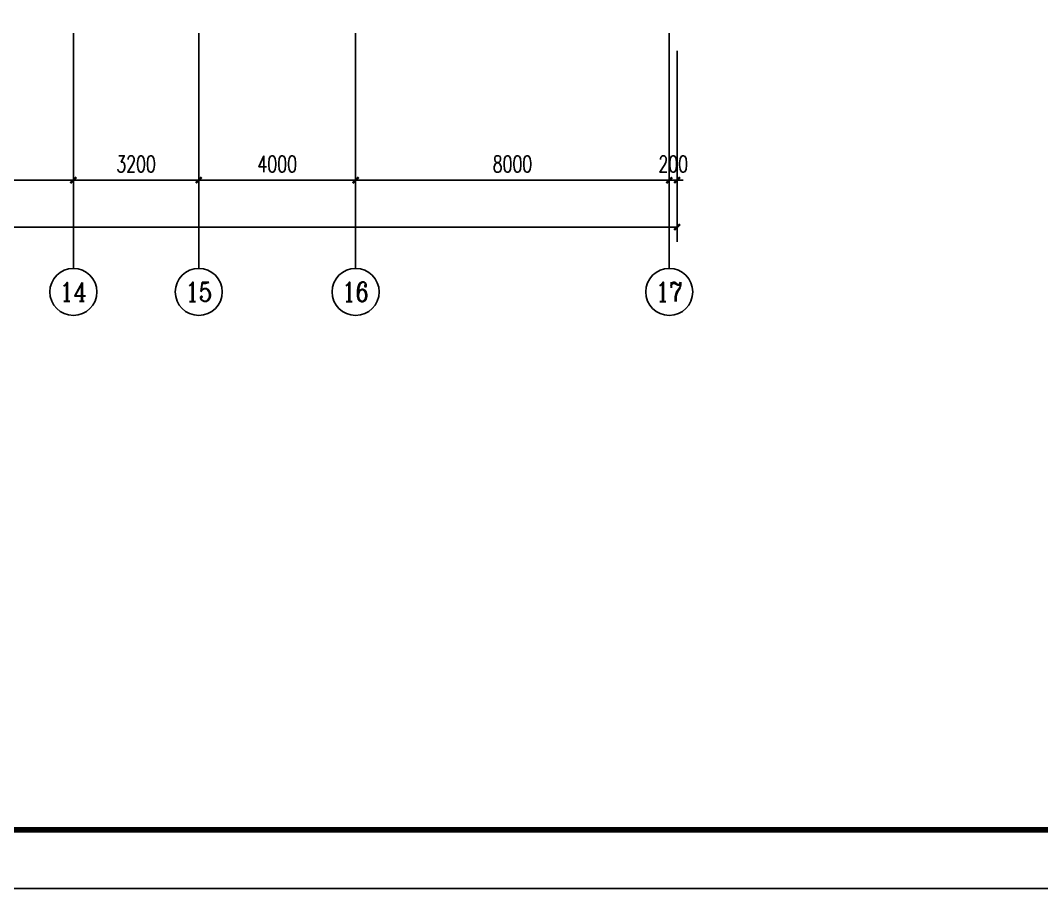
# Model space of a CAD drawing. Extents: x 1725663 to 4653551, y -550461 to 248782.
# Drawn here: x 2150700 to 2176746, y -271095 to -248945 of the extents above; entities that cross this region are included whole.
import ezdxf
from ezdxf.enums import TextEntityAlignment as Align

# ---------------------------------------------------------------- set-up
doc = ezdxf.new("R2010")
doc.units = 0
doc.header["$LTSCALE"] = 1000
for name, color, linetype in [('0-底图', 7, 'Continuous'), ('AXIS', 3, 'Continuous'), ('AXIS_TEXT', 7, 'Continuous'), ('BTTK', 7, 'Continuous'), ('PUB_TITLE', 4, 'Continuous')]:
    doc.layers.add(name, color=color, linetype=linetype)
doc.styles.add('_TCH_AXIS', font='COMPLEX', dxfattribs={"bigfont": 'GBCBIG'})
doc.styles.add('A_DIM_T3', font='SIMPLEX', dxfattribs={"width": 0.7, "bigfont": 'HZ'})
doc.styles.add('COMPLEX', font='COMPLEX')
doc.styles.add('HZ(TK)', font='geniso.shx', dxfattribs={"width": 0.9, "bigfont": 'hztxt.shx'})
doc.dimstyles.new('_TCH_ARCH&&150', dxfattribs={"dimtxt": 420, "dimasz": 150, "dimexe": 375, "dimexo": 450, "dimgap": 202.5, "dimtad": 1, "dimdec": 0, "dimzin": 0, "dimdsep": 46, "dimtxsty": 'A_DIM_T3', "dimblk": 'ARCHTICK', "dimcen": 0.09, "dimclrt": 7, "dimazin": 2, "dimtfac": 1, "dimtdec": 0, "dimtix": 1, "dimtmove": 2, "dimatfit": 3, "dimfxl": 150, "dimtolj": 1, "dimtzin": 0, "dimarcsym": 0})

# ---------------------------------------------------------------- blocks, each defined once
blk = doc.blocks.new('vhtemplate_2020年新竖式图框_A0')
at = {"layer": 'PUB_TITLE', "color": 7}
blk.add_lwpolyline([(0, 0), (1189, 0), (1189, 841), (0, 841)], close=True, dxfattribs=at)
at = {"layer": 'PUB_TITLE', "const_width": 1}
blk.add_lwpolyline([(25, 10), (1179, 10), (1179, 831), (25, 831)], close=True, dxfattribs=at)
at = {"layer": 'BTTK', "color": 4, "style": 'HZ(TK)', "width": 0.9}
for tag, p in [('合作单位', (1144, 743.5)), ('建设单位', (1144, 209.5)), ('工程名称', (1144, 176.5)), ('子项名称', (1154, 160)), ('图纸名称', (1144, 141))]:
    blk.add_attdef(tag, text='', height=3.5, dxfattribs=at).set_placement(p, align=Align.MIDDLE_CENTER)
for tag, p in [('注册证书号', (1156.5, 309.01)), ('注册印章号', (1156.5, 301.01)), ('设计号', (1154, 193)), ('图别', (1137.75, 34)), ('图号', (1170.25, 34)), ('版本号', (1137.75, 26)), ('日期', (1170.25, 26))]:
    blk.add_attdef(tag, text='', height=3.5, dxfattribs=at).set_placement(p, align=Align.MIDDLE)
blk = doc.blocks.new('_ArchTick')
at = {"color": 0, "linetype": 'ByBlock', "const_width": 0.4}
blk.add_lwpolyline([(-0.5, -0.5), (0.5, 0.5)], dxfattribs=at)
blk = doc.blocks.new('*D909')
at = {"layer": 'AXIS', "color": 0, "lineweight": -2, "transparency": 16777216}
for p, q in [((1497007, -168588), (1497007, -173463)), ((1604207, -168588), (1604207, -173463)), ((1497007, -173088), (1604207, -173088))]:
    blk.add_line(p, q, dxfattribs=at)
at = {"layer": 'Defpoints', "color": 0, "transparency": 16777216}
for p in [(1497007, -168138), (1604207, -168138), (1604207, -173088)]:
    blk.add_point(p, dxfattribs=at)
at = {"layer": 'AXIS', "color": 0, "lineweight": -2, "transparency": 16777216, "xscale": 150, "yscale": 150, "zscale": 150, "rotation": 180}
blk.add_blockref('_ArchTick', (1497007, -173088), dxfattribs=at)
at = {"layer": 'AXIS', "color": 0, "lineweight": -2, "transparency": 16777216, "xscale": 150, "yscale": 150, "zscale": 150}
blk.add_blockref('_ArchTick', (1604207, -173088), dxfattribs=at)
at = {"layer": 'AXIS', "color": 7, "transparency": 16777216, "insert": (1550607, -172675), "char_height": 420, "attachment_point": 5, "style": 'A_DIM_T3'}
blk.add_mtext('\\A1;107200', dxfattribs=at)
blk = doc.blocks.new('*D923')
at = {"layer": 'AXIS', "color": 0, "lineweight": -2, "transparency": 16777216}
for p, q in [((1580807, -168588), (1580807, -172263)), ((1588807, -168588), (1588807, -172263)), ((1580807, -171888), (1588807, -171888))]:
    blk.add_line(p, q, dxfattribs=at)
at = {"layer": 'Defpoints', "color": 0, "transparency": 16777216}
for p in [(1580807, -168138), (1588807, -168138), (1588807, -171888)]:
    blk.add_point(p, dxfattribs=at)
at = {"layer": 'AXIS', "color": 0, "lineweight": -2, "transparency": 16777216, "xscale": 150, "yscale": 150, "zscale": 150, "rotation": 180}
blk.add_blockref('_ArchTick', (1580807, -171888), dxfattribs=at)
at = {"layer": 'AXIS', "color": 0, "lineweight": -2, "transparency": 16777216, "xscale": 150, "yscale": 150, "zscale": 150}
blk.add_blockref('_ArchTick', (1588807, -171888), dxfattribs=at)
at = {"layer": 'AXIS', "color": 7, "transparency": 16777216, "insert": (1584807, -171475), "char_height": 420, "attachment_point": 5, "style": 'A_DIM_T3'}
blk.add_mtext('\\A1;8000', dxfattribs=at)
blk = doc.blocks.new('*D924')
at = {"layer": 'AXIS', "color": 0, "lineweight": -2, "transparency": 16777216}
for p, q in [((1588807, -168588), (1588807, -172263)), ((1592007, -168588), (1592007, -172263)), ((1588807, -171888), (1592007, -171888))]:
    blk.add_line(p, q, dxfattribs=at)
at = {"layer": 'Defpoints', "color": 0, "transparency": 16777216}
for p in [(1588807, -168138), (1592007, -168138), (1592007, -171888)]:
    blk.add_point(p, dxfattribs=at)
at = {"layer": 'AXIS', "color": 0, "lineweight": -2, "transparency": 16777216, "xscale": 150, "yscale": 150, "zscale": 150, "rotation": 180}
blk.add_blockref('_ArchTick', (1588807, -171888), dxfattribs=at)
at = {"layer": 'AXIS', "color": 0, "lineweight": -2, "transparency": 16777216, "xscale": 150, "yscale": 150, "zscale": 150}
blk.add_blockref('_ArchTick', (1592007, -171888), dxfattribs=at)
at = {"layer": 'AXIS', "color": 7, "transparency": 16777216, "insert": (1590407, -171475), "char_height": 420, "attachment_point": 5, "style": 'A_DIM_T3'}
blk.add_mtext('\\A1;3200', dxfattribs=at)
blk = doc.blocks.new('*D925')
at = {"layer": 'AXIS', "color": 0, "lineweight": -2, "transparency": 16777216}
for p, q in [((1592007, -168588), (1592007, -172263)), ((1596007, -168588), (1596007, -172263)), ((1592007, -171888), (1596007, -171888))]:
    blk.add_line(p, q, dxfattribs=at)
at = {"layer": 'Defpoints', "color": 0, "transparency": 16777216}
for p in [(1592007, -168138), (1596007, -168138), (1596007, -171888)]:
    blk.add_point(p, dxfattribs=at)
at = {"layer": 'AXIS', "color": 0, "lineweight": -2, "transparency": 16777216, "xscale": 150, "yscale": 150, "zscale": 150, "rotation": 180}
blk.add_blockref('_ArchTick', (1592007, -171888), dxfattribs=at)
at = {"layer": 'AXIS', "color": 0, "lineweight": -2, "transparency": 16777216, "xscale": 150, "yscale": 150, "zscale": 150}
blk.add_blockref('_ArchTick', (1596007, -171888), dxfattribs=at)
at = {"layer": 'AXIS', "color": 7, "transparency": 16777216, "insert": (1594007, -171475), "char_height": 420, "attachment_point": 5, "style": 'A_DIM_T3'}
blk.add_mtext('\\A1;4000', dxfattribs=at)
blk = doc.blocks.new('*D926')
at = {"layer": 'AXIS', "color": 0, "lineweight": -2, "transparency": 16777216}
for p, q in [((1596007, -168588), (1596007, -172263)), ((1604007, -168588), (1604007, -172263)), ((1596007, -171888), (1604007, -171888))]:
    blk.add_line(p, q, dxfattribs=at)
at = {"layer": 'Defpoints', "color": 0, "transparency": 16777216}
for p in [(1596007, -168138), (1604007, -168138), (1604007, -171888)]:
    blk.add_point(p, dxfattribs=at)
at = {"layer": 'AXIS', "color": 0, "lineweight": -2, "transparency": 16777216, "xscale": 150, "yscale": 150, "zscale": 150, "rotation": 180}
blk.add_blockref('_ArchTick', (1596007, -171888), dxfattribs=at)
at = {"layer": 'AXIS', "color": 0, "lineweight": -2, "transparency": 16777216, "xscale": 150, "yscale": 150, "zscale": 150}
blk.add_blockref('_ArchTick', (1604007, -171888), dxfattribs=at)
at = {"layer": 'AXIS', "color": 7, "transparency": 16777216, "insert": (1600007, -171475), "char_height": 420, "attachment_point": 5, "style": 'A_DIM_T3'}
blk.add_mtext('\\A1;8000', dxfattribs=at)
blk = doc.blocks.new('*D927')
at = {"layer": 'AXIS', "color": 0, "lineweight": -2, "transparency": 16777216}
for p, q in [((1604007, -168588), (1604007, -172263)), ((1604207, -168588), (1604207, -172263)), ((1604007, -171888), (1603857, -171888)), ((1604007, -171888), (1604207, -171888)), ((1604207, -171888), (1604357, -171888))]:
    blk.add_line(p, q, dxfattribs=at)
at = {"layer": 'Defpoints', "color": 0, "transparency": 16777216}
for p in [(1604007, -168138), (1604207, -168138), (1604207, -171888)]:
    blk.add_point(p, dxfattribs=at)
at = {"layer": 'AXIS', "color": 0, "lineweight": -2, "transparency": 16777216, "xscale": 150, "yscale": 150, "zscale": 150}
blk.add_blockref('_ArchTick', (1604007, -171888), dxfattribs=at)
at = {"layer": 'AXIS', "color": 0, "lineweight": -2, "transparency": 16777216, "xscale": 150, "yscale": 150, "zscale": 150, "rotation": 180}
blk.add_blockref('_ArchTick', (1604207, -171888), dxfattribs=at)
at = {"layer": 'AXIS', "color": 7, "transparency": 16777216, "insert": (1604107, -171475), "char_height": 420, "attachment_point": 5, "style": 'A_DIM_T3'}
blk.add_mtext('\\A1;200', dxfattribs=at)
blk = doc.blocks.new('*D973')
at = {"layer": 'AXIS', "color": 0, "lineweight": -2, "transparency": 16777216}
for p, q in [((1497007, -168588), (1497007, -173463)), ((1604207, -168588), (1604207, -173463)), ((1497007, -173088), (1604207, -173088))]:
    blk.add_line(p, q, dxfattribs=at)
at = {"layer": 'Defpoints', "color": 0, "transparency": 16777216}
for p in [(1497007, -168138), (1604207, -168138), (1604207, -173088)]:
    blk.add_point(p, dxfattribs=at)
at = {"layer": 'AXIS', "color": 0, "lineweight": -2, "transparency": 16777216, "xscale": 150, "yscale": 150, "zscale": 150, "rotation": 180}
blk.add_blockref('_ArchTick', (1497007, -173088), dxfattribs=at)
at = {"layer": 'AXIS', "color": 0, "lineweight": -2, "transparency": 16777216, "xscale": 150, "yscale": 150, "zscale": 150}
blk.add_blockref('_ArchTick', (1604207, -173088), dxfattribs=at)
at = {"layer": 'AXIS', "color": 7, "transparency": 16777216, "insert": (1550607, -172675), "char_height": 420, "attachment_point": 5, "style": 'A_DIM_T3'}
blk.add_mtext('\\A1;107200', dxfattribs=at)
blk = doc.blocks.new('*D987')
at = {"layer": 'AXIS', "color": 0, "lineweight": -2, "transparency": 16777216}
for p, q in [((1580807, -168588), (1580807, -172263)), ((1588807, -168588), (1588807, -172263)), ((1580807, -171888), (1588807, -171888))]:
    blk.add_line(p, q, dxfattribs=at)
at = {"layer": 'Defpoints', "color": 0, "transparency": 16777216}
for p in [(1580807, -168138), (1588807, -168138), (1588807, -171888)]:
    blk.add_point(p, dxfattribs=at)
at = {"layer": 'AXIS', "color": 0, "lineweight": -2, "transparency": 16777216, "xscale": 150, "yscale": 150, "zscale": 150, "rotation": 180}
blk.add_blockref('_ArchTick', (1580807, -171888), dxfattribs=at)
at = {"layer": 'AXIS', "color": 0, "lineweight": -2, "transparency": 16777216, "xscale": 150, "yscale": 150, "zscale": 150}
blk.add_blockref('_ArchTick', (1588807, -171888), dxfattribs=at)
at = {"layer": 'AXIS', "color": 7, "transparency": 16777216, "insert": (1584807, -171475), "char_height": 420, "attachment_point": 5, "style": 'A_DIM_T3'}
blk.add_mtext('\\A1;8000', dxfattribs=at)
blk = doc.blocks.new('*D988')
at = {"layer": 'AXIS', "color": 0, "lineweight": -2, "transparency": 16777216}
for p, q in [((1588807, -168588), (1588807, -172263)), ((1592007, -168588), (1592007, -172263)), ((1588807, -171888), (1592007, -171888))]:
    blk.add_line(p, q, dxfattribs=at)
at = {"layer": 'Defpoints', "color": 0, "transparency": 16777216}
for p in [(1588807, -168138), (1592007, -168138), (1592007, -171888)]:
    blk.add_point(p, dxfattribs=at)
at = {"layer": 'AXIS', "color": 0, "lineweight": -2, "transparency": 16777216, "xscale": 150, "yscale": 150, "zscale": 150, "rotation": 180}
blk.add_blockref('_ArchTick', (1588807, -171888), dxfattribs=at)
at = {"layer": 'AXIS', "color": 0, "lineweight": -2, "transparency": 16777216, "xscale": 150, "yscale": 150, "zscale": 150}
blk.add_blockref('_ArchTick', (1592007, -171888), dxfattribs=at)
at = {"layer": 'AXIS', "color": 7, "transparency": 16777216, "insert": (1590407, -171475), "char_height": 420, "attachment_point": 5, "style": 'A_DIM_T3'}
blk.add_mtext('\\A1;3200', dxfattribs=at)
blk = doc.blocks.new('*D989')
at = {"layer": 'AXIS', "color": 0, "lineweight": -2, "transparency": 16777216}
for p, q in [((1592007, -168588), (1592007, -172263)), ((1596007, -168588), (1596007, -172263)), ((1592007, -171888), (1596007, -171888))]:
    blk.add_line(p, q, dxfattribs=at)
at = {"layer": 'Defpoints', "color": 0, "transparency": 16777216}
for p in [(1592007, -168138), (1596007, -168138), (1596007, -171888)]:
    blk.add_point(p, dxfattribs=at)
at = {"layer": 'AXIS', "color": 0, "lineweight": -2, "transparency": 16777216, "xscale": 150, "yscale": 150, "zscale": 150, "rotation": 180}
blk.add_blockref('_ArchTick', (1592007, -171888), dxfattribs=at)
at = {"layer": 'AXIS', "color": 0, "lineweight": -2, "transparency": 16777216, "xscale": 150, "yscale": 150, "zscale": 150}
blk.add_blockref('_ArchTick', (1596007, -171888), dxfattribs=at)
at = {"layer": 'AXIS', "color": 7, "transparency": 16777216, "insert": (1594007, -171475), "char_height": 420, "attachment_point": 5, "style": 'A_DIM_T3'}
blk.add_mtext('\\A1;4000', dxfattribs=at)
blk = doc.blocks.new('*D990')
at = {"layer": 'AXIS', "color": 0, "lineweight": -2, "transparency": 16777216}
for p, q in [((1596007, -168588), (1596007, -172263)), ((1604007, -168588), (1604007, -172263)), ((1596007, -171888), (1604007, -171888))]:
    blk.add_line(p, q, dxfattribs=at)
at = {"layer": 'Defpoints', "color": 0, "transparency": 16777216}
for p in [(1596007, -168138), (1604007, -168138), (1604007, -171888)]:
    blk.add_point(p, dxfattribs=at)
at = {"layer": 'AXIS', "color": 0, "lineweight": -2, "transparency": 16777216, "xscale": 150, "yscale": 150, "zscale": 150, "rotation": 180}
blk.add_blockref('_ArchTick', (1596007, -171888), dxfattribs=at)
at = {"layer": 'AXIS', "color": 0, "lineweight": -2, "transparency": 16777216, "xscale": 150, "yscale": 150, "zscale": 150}
blk.add_blockref('_ArchTick', (1604007, -171888), dxfattribs=at)
at = {"layer": 'AXIS', "color": 7, "transparency": 16777216, "insert": (1600007, -171475), "char_height": 420, "attachment_point": 5, "style": 'A_DIM_T3'}
blk.add_mtext('\\A1;8000', dxfattribs=at)
blk = doc.blocks.new('*D991')
at = {"layer": 'AXIS', "color": 0, "lineweight": -2, "transparency": 16777216}
for p, q in [((1604007, -168588), (1604007, -172263)), ((1604207, -168588), (1604207, -172263)), ((1604007, -171888), (1603857, -171888)), ((1604007, -171888), (1604207, -171888)), ((1604207, -171888), (1604357, -171888))]:
    blk.add_line(p, q, dxfattribs=at)
at = {"layer": 'Defpoints', "color": 0, "transparency": 16777216}
for p in [(1604007, -168138), (1604207, -168138), (1604207, -171888)]:
    blk.add_point(p, dxfattribs=at)
at = {"layer": 'AXIS', "color": 0, "lineweight": -2, "transparency": 16777216, "xscale": 150, "yscale": 150, "zscale": 150}
blk.add_blockref('_ArchTick', (1604007, -171888), dxfattribs=at)
at = {"layer": 'AXIS', "color": 0, "lineweight": -2, "transparency": 16777216, "xscale": 150, "yscale": 150, "zscale": 150, "rotation": 180}
blk.add_blockref('_ArchTick', (1604207, -171888), dxfattribs=at)
at = {"layer": 'AXIS', "color": 7, "transparency": 16777216, "insert": (1604107, -171475), "char_height": 420, "attachment_point": 5, "style": 'A_DIM_T3'}
blk.add_mtext('\\A1;200', dxfattribs=at)
blk = doc.blocks.new('_AXISO')
blk.add_circle((0, 0), 0.5)
at = {"layer": 'AXIS_TEXT', "style": 'COMPLEX', "width": 1.041667}
blk.add_attdef('A', text='', height=0.56, dxfattribs=at).set_placement((-0.25, -0.28), (0.25, -0.28), align=Align.FIT)
blk = doc.blocks.new('*D1037')
at = {"layer": 'AXIS', "color": 0, "lineweight": -2, "transparency": 16777216}
for p, q in [((1497007, -168588), (1497007, -173463)), ((1604207, -168588), (1604207, -173463)), ((1497007, -173088), (1604207, -173088))]:
    blk.add_line(p, q, dxfattribs=at)
at = {"layer": 'Defpoints', "color": 0, "transparency": 16777216}
for p in [(1497007, -168138), (1604207, -168138), (1604207, -173088)]:
    blk.add_point(p, dxfattribs=at)
at = {"layer": 'AXIS', "color": 0, "lineweight": -2, "transparency": 16777216, "xscale": 150, "yscale": 150, "zscale": 150, "rotation": 180}
blk.add_blockref('_ArchTick', (1497007, -173088), dxfattribs=at)
at = {"layer": 'AXIS', "color": 0, "lineweight": -2, "transparency": 16777216, "xscale": 150, "yscale": 150, "zscale": 150}
blk.add_blockref('_ArchTick', (1604207, -173088), dxfattribs=at)
at = {"layer": 'AXIS', "color": 7, "transparency": 16777216, "insert": (1550607, -172675), "char_height": 420, "attachment_point": 5, "style": 'A_DIM_T3'}
blk.add_mtext('\\A1;107200', dxfattribs=at)
blk = doc.blocks.new('*D1051')
at = {"layer": 'AXIS', "color": 0, "lineweight": -2, "transparency": 16777216}
for p, q in [((1580807, -168588), (1580807, -172263)), ((1588807, -168588), (1588807, -172263)), ((1580807, -171888), (1588807, -171888))]:
    blk.add_line(p, q, dxfattribs=at)
at = {"layer": 'Defpoints', "color": 0, "transparency": 16777216}
for p in [(1580807, -168138), (1588807, -168138), (1588807, -171888)]:
    blk.add_point(p, dxfattribs=at)
at = {"layer": 'AXIS', "color": 0, "lineweight": -2, "transparency": 16777216, "xscale": 150, "yscale": 150, "zscale": 150, "rotation": 180}
blk.add_blockref('_ArchTick', (1580807, -171888), dxfattribs=at)
at = {"layer": 'AXIS', "color": 0, "lineweight": -2, "transparency": 16777216, "xscale": 150, "yscale": 150, "zscale": 150}
blk.add_blockref('_ArchTick', (1588807, -171888), dxfattribs=at)
at = {"layer": 'AXIS', "color": 7, "transparency": 16777216, "insert": (1584807, -171475), "char_height": 420, "attachment_point": 5, "style": 'A_DIM_T3'}
blk.add_mtext('\\A1;8000', dxfattribs=at)
blk = doc.blocks.new('*D1052')
at = {"layer": 'AXIS', "color": 0, "lineweight": -2, "transparency": 16777216}
for p, q in [((1588807, -168588), (1588807, -172263)), ((1592007, -168588), (1592007, -172263)), ((1588807, -171888), (1592007, -171888))]:
    blk.add_line(p, q, dxfattribs=at)
at = {"layer": 'Defpoints', "color": 0, "transparency": 16777216}
for p in [(1588807, -168138), (1592007, -168138), (1592007, -171888)]:
    blk.add_point(p, dxfattribs=at)
at = {"layer": 'AXIS', "color": 0, "lineweight": -2, "transparency": 16777216, "xscale": 150, "yscale": 150, "zscale": 150, "rotation": 180}
blk.add_blockref('_ArchTick', (1588807, -171888), dxfattribs=at)
at = {"layer": 'AXIS', "color": 0, "lineweight": -2, "transparency": 16777216, "xscale": 150, "yscale": 150, "zscale": 150}
blk.add_blockref('_ArchTick', (1592007, -171888), dxfattribs=at)
at = {"layer": 'AXIS', "color": 7, "transparency": 16777216, "insert": (1590407, -171475), "char_height": 420, "attachment_point": 5, "style": 'A_DIM_T3'}
blk.add_mtext('\\A1;3200', dxfattribs=at)
blk = doc.blocks.new('*D1053')
at = {"layer": 'AXIS', "color": 0, "lineweight": -2, "transparency": 16777216}
for p, q in [((1592007, -168588), (1592007, -172263)), ((1596007, -168588), (1596007, -172263)), ((1592007, -171888), (1596007, -171888))]:
    blk.add_line(p, q, dxfattribs=at)
at = {"layer": 'Defpoints', "color": 0, "transparency": 16777216}
for p in [(1592007, -168138), (1596007, -168138), (1596007, -171888)]:
    blk.add_point(p, dxfattribs=at)
at = {"layer": 'AXIS', "color": 0, "lineweight": -2, "transparency": 16777216, "xscale": 150, "yscale": 150, "zscale": 150, "rotation": 180}
blk.add_blockref('_ArchTick', (1592007, -171888), dxfattribs=at)
at = {"layer": 'AXIS', "color": 0, "lineweight": -2, "transparency": 16777216, "xscale": 150, "yscale": 150, "zscale": 150}
blk.add_blockref('_ArchTick', (1596007, -171888), dxfattribs=at)
at = {"layer": 'AXIS', "color": 7, "transparency": 16777216, "insert": (1594007, -171475), "char_height": 420, "attachment_point": 5, "style": 'A_DIM_T3'}
blk.add_mtext('\\A1;4000', dxfattribs=at)
blk = doc.blocks.new('*D1054')
at = {"layer": 'AXIS', "color": 0, "lineweight": -2, "transparency": 16777216}
for p, q in [((1596007, -168588), (1596007, -172263)), ((1604007, -168588), (1604007, -172263)), ((1596007, -171888), (1604007, -171888))]:
    blk.add_line(p, q, dxfattribs=at)
at = {"layer": 'Defpoints', "color": 0, "transparency": 16777216}
for p in [(1596007, -168138), (1604007, -168138), (1604007, -171888)]:
    blk.add_point(p, dxfattribs=at)
at = {"layer": 'AXIS', "color": 0, "lineweight": -2, "transparency": 16777216, "xscale": 150, "yscale": 150, "zscale": 150, "rotation": 180}
blk.add_blockref('_ArchTick', (1596007, -171888), dxfattribs=at)
at = {"layer": 'AXIS', "color": 0, "lineweight": -2, "transparency": 16777216, "xscale": 150, "yscale": 150, "zscale": 150}
blk.add_blockref('_ArchTick', (1604007, -171888), dxfattribs=at)
at = {"layer": 'AXIS', "color": 7, "transparency": 16777216, "insert": (1600007, -171475), "char_height": 420, "attachment_point": 5, "style": 'A_DIM_T3'}
blk.add_mtext('\\A1;8000', dxfattribs=at)
blk = doc.blocks.new('*D1055')
at = {"layer": 'AXIS', "color": 0, "lineweight": -2, "transparency": 16777216}
for p, q in [((1604007, -168588), (1604007, -172263)), ((1604207, -168588), (1604207, -172263)), ((1604007, -171888), (1603857, -171888)), ((1604007, -171888), (1604207, -171888)), ((1604207, -171888), (1604357, -171888))]:
    blk.add_line(p, q, dxfattribs=at)
at = {"layer": 'Defpoints', "color": 0, "transparency": 16777216}
for p in [(1604007, -168138), (1604207, -168138), (1604207, -171888)]:
    blk.add_point(p, dxfattribs=at)
at = {"layer": 'AXIS', "color": 0, "lineweight": -2, "transparency": 16777216, "xscale": 150, "yscale": 150, "zscale": 150}
blk.add_blockref('_ArchTick', (1604007, -171888), dxfattribs=at)
at = {"layer": 'AXIS', "color": 0, "lineweight": -2, "transparency": 16777216, "xscale": 150, "yscale": 150, "zscale": 150, "rotation": 180}
blk.add_blockref('_ArchTick', (1604207, -171888), dxfattribs=at)
at = {"layer": 'AXIS', "color": 7, "transparency": 16777216, "insert": (1604107, -171475), "char_height": 420, "attachment_point": 5, "style": 'A_DIM_T3'}
blk.add_mtext('\\A1;200', dxfattribs=at)
blk = doc.blocks.new('ghgd')
at = {"layer": 'AXIS'}
for p, q in [((1588807, -168137.8), (1588807, -174137.8)), ((1592007, -168137.8), (1592007, -174137.8)), ((1596007, -168137.8), (1596007, -174137.8)), ((1604007, -168137.8), (1604007, -174137.8))]:
    blk.add_line(p, q, dxfattribs=at)
ref = blk.add_blockref('_AXISO', (1588807, -174737.8), dxfattribs=dict(at, xscale=1200, yscale=1200, zscale=1200))
ref.add_attrib('A', '14', dxfattribs={"layer": 'AXIS_TEXT', "height": 471.11, "style": '_TCH_AXIS'}).set_placement((1588459.3, -174973.3), (1589154.7, -174973.3), align=Align.FIT)
ref = blk.add_blockref('_AXISO', (1592007, -174737.8), dxfattribs=dict(at, xscale=1200, yscale=1200, zscale=1200))
ref.add_attrib('A', '15', dxfattribs={"layer": 'AXIS_TEXT', "height": 492.67, "style": '_TCH_AXIS'}).set_placement((1591666.8, -174984.1), (1592347.2, -174984.1), align=Align.FIT)
ref = blk.add_blockref('_AXISO', (1596007, -174737.8), dxfattribs=dict(at, xscale=1200, yscale=1200, zscale=1200))
ref.add_attrib('A', '16', dxfattribs={"layer": 'AXIS_TEXT', "height": 492.67, "style": '_TCH_AXIS'}).set_placement((1595666.8, -174984.1), (1596347.2, -174984.1), align=Align.FIT)
ref = blk.add_blockref('_AXISO', (1604007, -174737.8), dxfattribs=dict(at, xscale=1200, yscale=1200, zscale=1200))
ref.add_attrib('A', '17', dxfattribs={"layer": 'AXIS_TEXT', "height": 492.67, "style": '_TCH_AXIS'}).set_placement((1603666.8, -174984.1), (1604347.2, -174984.1), align=Align.FIT)
for p1, p2, distance, picture, middle in [((1497007, -168137.8), (1604207, -168137.8), -4950, '*D909', (1550607, -172675.3)), ((1497007, -168137.8), (1604207, -168137.8), -4950, '*D973', (1550607, -172675.3)), ((1497007, -168137.8), (1604207, -168137.8), -4950, '*D1037', (1550607, -172675.3)), ((1580807, -168137.8), (1588807, -168137.8), -3750, '*D923', (1584807, -171475.3)), ((1580807, -168137.8), (1588807, -168137.8), -3750, '*D987', (1584807, -171475.3)), ((1580807, -168137.8), (1588807, -168137.8), -3750, '*D1051', (1584807, -171475.3)), ((1588807, -168137.8), (1592007, -168137.8), -3750, '*D924', (1590407, -171475.3)), ((1588807, -168137.8), (1592007, -168137.8), -3750, '*D988', (1590407, -171475.3)), ((1588807, -168137.8), (1592007, -168137.8), -3750, '*D1052', (1590407, -171475.3)), ((1592007, -168137.8), (1596007, -168137.8), -3750, '*D925', (1594007, -171475.3)), ((1592007, -168137.8), (1596007, -168137.8), -3750, '*D989', (1594007, -171475.3)), ((1592007, -168137.8), (1596007, -168137.8), -3750, '*D1053', (1594007, -171475.3)), ((1596007, -168137.8), (1604007, -168137.8), -3750, '*D926', (1600007, -171475.3)), ((1596007, -168137.8), (1604007, -168137.8), -3750, '*D990', (1600007, -171475.3)), ((1596007, -168137.8), (1604007, -168137.8), -3750, '*D1054', (1600007, -171475.3)), ((1604007, -168137.8), (1604207, -168137.8), -3750, '*D927', (1604107, -171475.3)), ((1604007, -168137.8), (1604207, -168137.8), -3750, '*D991', (1604107, -171475.3)), ((1604007, -168137.8), (1604207, -168137.8), -3750, '*D1055', (1604107, -171475.3))]:
    dim = blk.add_aligned_dim(p1=p1, p2=p2, distance=distance, dimstyle='_TCH_ARCH&&150', dxfattribs=at)
    dim.commit()
    dim.dimension.update_dxf_attribs({"geometry": picture, "text_midpoint": middle})

msp = doc.modelspace()

# ---------------------------------------------------------------- block references
at = {"layer": '0-底图', "xscale": 150, "yscale": 150, "zscale": 150}
msp.add_blockref('vhtemplate_2020年新竖式图框_A0', (2031892, -271095), dxfattribs=at)
at = {"layer": '0-底图'}
msp.add_blockref('ghgd', (563243, -81133), dxfattribs=at)

doc.saveas('drawing.dxf')
